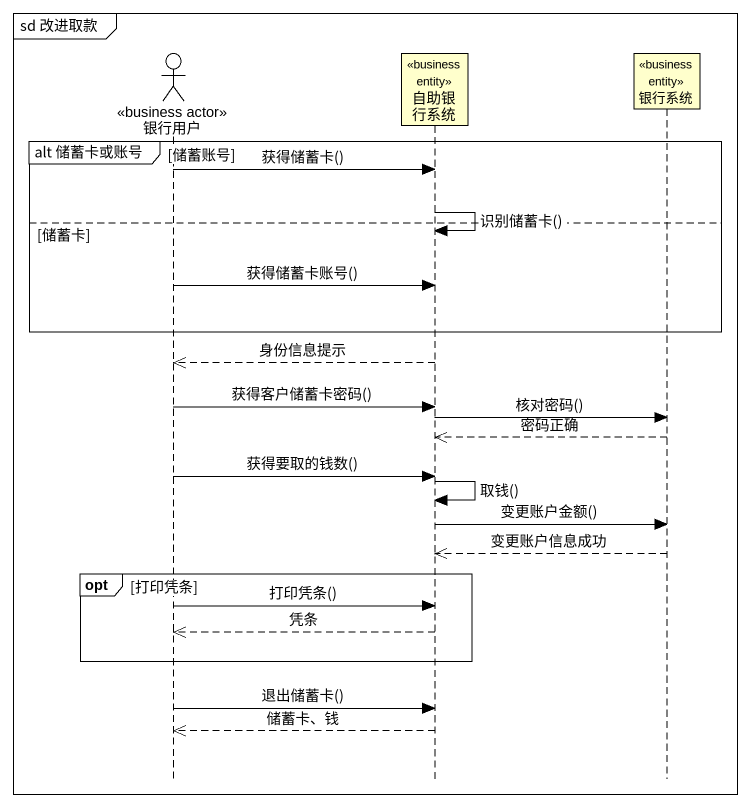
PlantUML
@startuml
mainframe sd 改进取款
hide footbox
actor 银行用户 <<business actor>>
participant 自助银行系统 <<business entity>>
participant 银行系统 <<business entity>>

group alt 储蓄卡或账号 [储蓄账号]
  银行用户 -> 自助银行系统 : 获得储蓄卡()
  自助银行系统 -> 自助银行系统 : 识别储蓄卡()
else 储蓄卡
  银行用户 -> 自助银行系统 : 获得储蓄卡账号()
end
自助银行系统 -->> 银行用户 : 身份信息提示
银行用户 -> 自助银行系统 : 获得客户储蓄卡密码()
自助银行系统 -> 银行系统 : 核对密码()
银行系统 -->> 自助银行系统 : 密码正确
银行用户 -> 自助银行系统 : 获得要取的钱数()
自助银行系统 -> 自助银行系统 : 取钱()
自助银行系统 -> 银行系统 : 变更账户金额()
银行系统 -->> 自助银行系统 : 变更账户信息成功
opt 打印凭条
  银行用户 -> 自助银行系统 : 打印凭条()
  自助银行系统 -->> 银行用户 : 凭条
end
银行用户 -> 自助银行系统 : 退出储蓄卡()
自助银行系统 -->> 银行用户 : 储蓄卡、钱
@enduml
